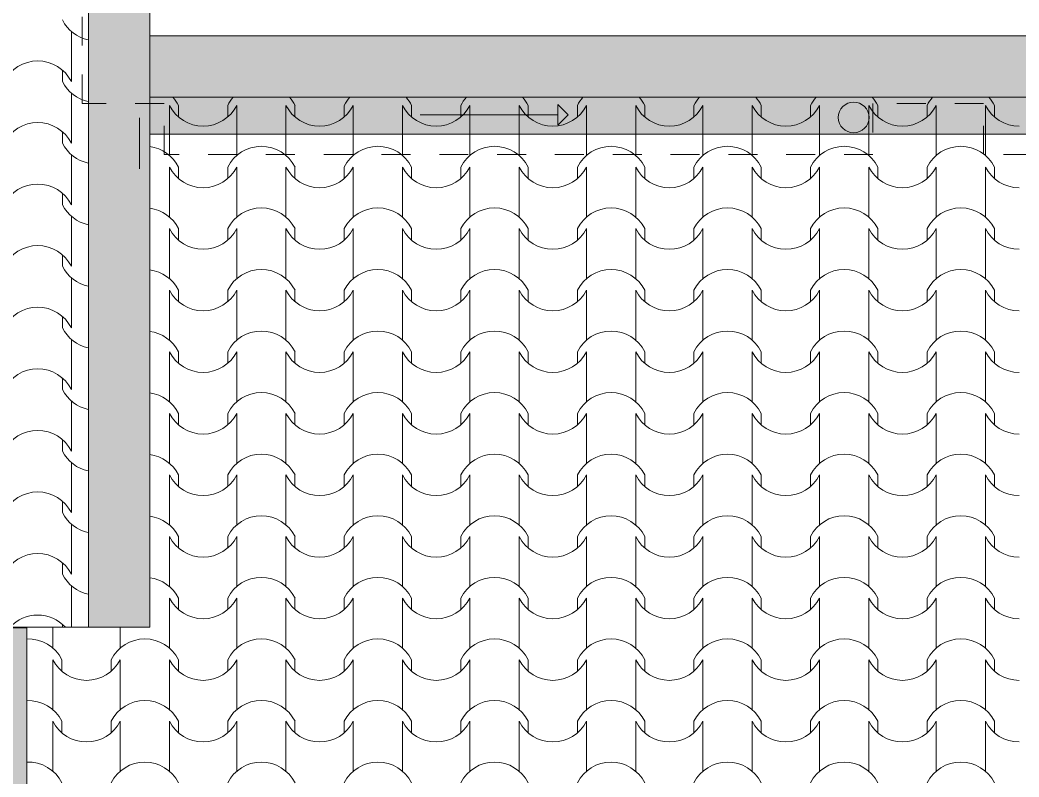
# Model space of a CAD drawing. Header units: feet. Extents: x 2791058 to 2855058, y -67651 to -26651.
# Drawn here: x 2821133 to 2826009, y -47742 to -44045 of the extents above; entities that cross this region are included whole.
import ezdxf

# ---------------------------------------------------------------- set-up
doc = ezdxf.new("R2010")
doc.units = ezdxf.units.FT
doc.header["$MEASUREMENT"] = 0
doc.linetypes.add('Dashed', pattern=[282.222223, 141.111112, -141.111112])
doc.linetypes.add('Long Dashed', pattern=[529.166651, 317.499995, -211.666656])
doc.layers.add('Exterior walls', color=7, linetype='Continuous')
doc.layers.add('Shell - Roof', color=7, linetype='Continuous')
for name, color, linetype, lineweight in [('Exterior walls_Pen_No__1', 7, 'Continuous', 0), ('Model Unit - Zone_Pen_No__1', 7, 'Continuous', 0), ('Shell - Roof_Pen_No__1', 7, 'Continuous', 0), ('Shell - Roof_Pen_No__21', 7, 'Continuous', 0), ('Structural - Bearing_Pen_No__1', 7, 'Continuous', 0), ('Structural - Bearing_Pen_No__13', 54, 'Continuous', 0)]:
    doc.layers.add(name, color=color, linetype=linetype, lineweight=lineweight)
for name, color, linetype, lineweight, true_color in [('Exterior walls_Pen_No__85', 7, 'Continuous', 0, 0x80c2ff), ('Structural - Bearing_Pen_No__62', 7, 'Continuous', 0, 0xaaaaaa), ('Structural - Bearing_Pen_No__82', 7, 'Continuous', 0, 0xaaaaaa)]:
    doc.layers.add(name, color=color, linetype=linetype, lineweight=lineweight, true_color=true_color)

# ---------------------------------------------------------------- blocks, each defined once
blk = doc.blocks.new('*X3', base_point=(2247653.8, -76425))
at = {"layer": 'Structural - Bearing_Pen_No__62', "color": 253, "linetype": 'Continuous', "lineweight": 0, "true_color": 0xaaaaaa}
for p, q in [((2821383.7, -44101.9), (2821383.7, -44223.8)), ((2821383.7, -44223.8), (2821383.7, -44345.7)), ((2821339.7, -44289.7), (2821339.7, -44345.7)), ((2821383.7, -44402.5), (2821383.7, -44524.5)), ((2821383.7, -44524.5), (2821383.7, -44646.4)), ((2821339.7, -44590.4), (2821339.7, -44646.4)), ((2821383.7, -44703.2), (2821383.7, -44825.1)), ((2821383.7, -44825.1), (2821383.7, -44947.1)), ((2821339.7, -44891), (2821339.7, -44947.1)), ((2821383.7, -45003.9), (2821383.7, -45125.8)), ((2821383.7, -45125.8), (2821383.7, -45247.8)), ((2821339.7, -45191.7), (2821339.7, -45247.8)), ((2821383.7, -45304.6), (2821383.7, -45426.5)), ((2821383.7, -45426.5), (2821383.7, -45548.4)), ((2821339.7, -45492.4), (2821339.7, -45548.4)), ((2821383.7, -45605.2), (2821383.7, -45727.2)), ((2821383.7, -45727.2), (2821383.7, -45849.1)), ((2821339.7, -45793), (2821339.7, -45849.1)), ((2821383.7, -45905.9), (2821383.7, -46027.8)), ((2821383.7, -46027.8), (2821383.7, -46149.8)), ((2821339.7, -46093.7), (2821339.7, -46149.8)), ((2821383.7, -46206.6), (2821383.7, -46328.5)), ((2821383.7, -46328.5), (2821383.7, -46450.4)), ((2821339.7, -46394.4), (2821339.7, -46450.4)), ((2821383.7, -46507.2), (2821383.7, -46629.2)), ((2821383.7, -46629.2), (2821383.7, -46751.1)), ((2821339.7, -46695.1), (2821339.7, -46751.1)), ((2821383.7, -46807.9), (2821383.7, -46929.9)), ((2821383.7, -46929.9), (2821383.7, -47010.1)), ((2821339.7, -46995.7), (2821339.7, -47010.1))]:
    blk.add_line(p, q, dxfattribs=at)
for centre, radius, start, end in [((2821504, -43962.4), 183.9, 206.7044, 258.2287), ((2821220, -44429.7), 184.9, 90.1705, 153.0115), ((2821218.9, -44429.7), 184.9, 26.9885, 89.8295), ((2821504, -44263.1), 183.9, 206.7044, 258.2287), ((2821220, -44730.3), 184.9, 90.1705, 153.0115), ((2821218.9, -44730.3), 184.9, 26.9885, 89.8295), ((2821504, -44563.8), 183.9, 206.7044, 258.2287), ((2821220, -45031), 184.9, 90.1705, 153.0115), ((2821218.9, -45031), 184.9, 26.9885, 89.8295), ((2821504, -44864.5), 183.9, 206.7044, 258.2287), ((2821220, -45331.7), 184.9, 90.1705, 153.0115), ((2821218.9, -45331.7), 184.9, 26.9885, 89.8295), ((2821504, -45165.1), 183.9, 206.7044, 258.2287), ((2821220, -45632.4), 184.9, 90.1705, 153.0115), ((2821218.9, -45632.4), 184.9, 26.9885, 89.8295), ((2821504, -45465.8), 183.9, 206.7044, 258.2287), ((2821220, -45933), 184.9, 90.1705, 153.0115), ((2821218.9, -45933), 184.9, 26.9885, 89.8295), ((2821504, -45766.5), 183.9, 206.7044, 258.2287), ((2821220, -46233.7), 184.9, 90.1705, 153.0115), ((2821218.9, -46233.7), 184.9, 26.9885, 89.8295), ((2821504, -46067.2), 183.9, 206.7044, 258.2287), ((2821220, -46534.4), 184.9, 90.1705, 153.0115), ((2821218.9, -46534.4), 184.9, 26.9885, 89.8295), ((2821504, -46367.8), 183.9, 206.7044, 258.2287), ((2821220, -46835), 184.9, 90.1705, 153.0115), ((2821218.9, -46835), 184.9, 26.9885, 89.8295), ((2821504, -46668.5), 183.9, 206.7044, 258.2287), ((2821220, -47135.7), 184.9, 90.1705, 137.2025), ((2821218.9, -47135.7), 184.9, 42.7975, 89.8295)]:
    blk.add_arc(centre, radius, start, end, dxfattribs=at)
blk = doc.blocks.new('Fill_2', base_point=(2247653.8, -74425))
at = {"layer": 'Structural - Bearing_Pen_No__1', "color": 7, "linetype": 'Continuous', "lineweight": 0}
for p, q in [((2821466.5, -43997.7), (2821466.5, -47010.1)), ((2821466.5, -47010.1), (2820866.5, -47010.1))]:
    blk.add_line(p, q, dxfattribs=at)
at = {"layer": 'Structural - Bearing_Pen_No__62', "color": 253, "linetype": 'Continuous', "lineweight": 0, "true_color": 0xaaaaaa}
blk.add_blockref('*X3', (2247653.8, -76425), dxfattribs=at)
blk = doc.blocks.new('*X5', base_point=(2247653.8, -76425))
at = {"layer": 'Structural - Bearing_Pen_No__62', "color": 253, "linetype": 'Continuous', "lineweight": 0, "true_color": 0xaaaaaa}
for p, q in [((2821862.3, -44584.5), (2821862.3, -44462.6)), ((2821906.3, -44518.6), (2821906.3, -44462.6)), ((2822146.8, -44518.6), (2822146.8, -44462.6)), ((2822190.8, -44584.5), (2822190.8, -44462.6)), ((2822431.2, -44584.5), (2822431.2, -44462.6)), ((2822475.2, -44518.6), (2822475.2, -44462.6)), ((2822715.7, -44518.6), (2822715.7, -44462.6)), ((2822759.7, -44584.5), (2822759.7, -44462.6)), ((2823000.2, -44584.5), (2823000.2, -44462.6)), ((2823044.2, -44518.6), (2823044.2, -44462.6)), ((2823284.7, -44518.6), (2823284.7, -44462.6)), ((2823328.7, -44584.5), (2823328.7, -44462.6)), ((2823569.2, -44584.5), (2823569.2, -44462.6)), ((2823613.2, -44518.6), (2823613.2, -44462.6)), ((2823853.6, -44518.6), (2823853.6, -44462.6)), ((2823897.6, -44584.5), (2823897.6, -44462.6)), ((2824138.1, -44584.5), (2824138.1, -44462.6)), ((2824182.1, -44518.6), (2824182.1, -44462.6)), ((2824422.6, -44518.6), (2824422.6, -44462.6)), ((2824466.6, -44584.5), (2824466.6, -44462.6)), ((2824707.1, -44584.5), (2824707.1, -44462.6)), ((2824751.1, -44518.6), (2824751.1, -44462.6)), ((2824991.6, -44518.6), (2824991.6, -44462.6)), ((2825035.6, -44584.5), (2825035.6, -44462.6)), ((2825276, -44584.5), (2825276, -44462.6)), ((2825320, -44518.6), (2825320, -44462.6)), ((2825560.5, -44518.6), (2825560.5, -44462.6)), ((2825604.5, -44584.5), (2825604.5, -44462.6)), ((2825845, -44584.5), (2825845, -44462.6)), ((2825889, -44518.6), (2825889, -44462.6)), ((2821862.3, -44706.4), (2821862.3, -44584.5)), ((2822190.8, -44706.4), (2822190.8, -44584.5)), ((2822431.2, -44706.4), (2822431.2, -44584.5)), ((2822759.7, -44706.4), (2822759.7, -44584.5)), ((2823000.2, -44706.4), (2823000.2, -44584.5)), ((2823328.7, -44706.4), (2823328.7, -44584.5)), ((2823569.2, -44706.4), (2823569.2, -44584.5)), ((2823897.6, -44706.4), (2823897.6, -44584.5)), ((2824138.1, -44706.4), (2824138.1, -44584.5)), ((2824466.6, -44706.4), (2824466.6, -44584.5)), ((2824707.1, -44706.4), (2824707.1, -44584.5)), ((2825035.6, -44706.4), (2825035.6, -44584.5)), ((2825276, -44706.4), (2825276, -44584.5)), ((2825604.5, -44706.4), (2825604.5, -44584.5)), ((2825845, -44706.4), (2825845, -44584.5)), ((2821862.3, -44885.2), (2821862.3, -44763.2)), ((2821906.3, -44819.3), (2821906.3, -44763.2)), ((2822146.8, -44819.3), (2822146.8, -44763.2)), ((2822190.8, -44885.2), (2822190.8, -44763.2)), ((2822431.2, -44885.2), (2822431.2, -44763.2)), ((2822475.2, -44819.3), (2822475.2, -44763.2)), ((2822715.7, -44819.3), (2822715.7, -44763.2)), ((2822759.7, -44885.2), (2822759.7, -44763.2)), ((2823000.2, -44885.2), (2823000.2, -44763.2)), ((2823044.2, -44819.3), (2823044.2, -44763.2)), ((2823284.7, -44819.3), (2823284.7, -44763.2)), ((2823328.7, -44885.2), (2823328.7, -44763.2)), ((2823569.2, -44885.2), (2823569.2, -44763.2)), ((2823613.2, -44819.3), (2823613.2, -44763.2)), ((2823853.6, -44819.3), (2823853.6, -44763.2)), ((2823897.6, -44885.2), (2823897.6, -44763.2)), ((2824138.1, -44885.2), (2824138.1, -44763.2)), ((2824182.1, -44819.3), (2824182.1, -44763.2)), ((2824422.6, -44819.3), (2824422.6, -44763.2)), ((2824466.6, -44885.2), (2824466.6, -44763.2)), ((2824707.1, -44885.2), (2824707.1, -44763.2)), ((2824751.1, -44819.3), (2824751.1, -44763.2)), ((2824991.6, -44819.3), (2824991.6, -44763.2)), ((2825035.6, -44885.2), (2825035.6, -44763.2)), ((2825276, -44885.2), (2825276, -44763.2)), ((2825320, -44819.3), (2825320, -44763.2)), ((2825560.5, -44819.3), (2825560.5, -44763.2)), ((2825604.5, -44885.2), (2825604.5, -44763.2)), ((2825845, -44885.2), (2825845, -44763.2)), ((2825889, -44819.3), (2825889, -44763.2)), ((2821862.3, -45007.1), (2821862.3, -44885.2)), ((2822190.8, -45007.1), (2822190.8, -44885.2)), ((2822431.2, -45007.1), (2822431.2, -44885.2)), ((2822759.7, -45007.1), (2822759.7, -44885.2)), ((2823000.2, -45007.1), (2823000.2, -44885.2)), ((2823328.7, -45007.1), (2823328.7, -44885.2)), ((2823569.2, -45007.1), (2823569.2, -44885.2)), ((2823897.6, -45007.1), (2823897.6, -44885.2)), ((2824138.1, -45007.1), (2824138.1, -44885.2)), ((2824466.6, -45007.1), (2824466.6, -44885.2)), ((2824707.1, -45007.1), (2824707.1, -44885.2)), ((2825035.6, -45007.1), (2825035.6, -44885.2)), ((2825276, -45007.1), (2825276, -44885.2)), ((2825604.5, -45007.1), (2825604.5, -44885.2)), ((2825845, -45007.1), (2825845, -44885.2)), ((2821862.3, -45185.8), (2821862.3, -45063.9)), ((2821906.3, -45120), (2821906.3, -45063.9)), ((2822146.8, -45120), (2822146.8, -45063.9)), ((2822190.8, -45185.8), (2822190.8, -45063.9)), ((2822431.2, -45185.8), (2822431.2, -45063.9)), ((2822475.2, -45120), (2822475.2, -45063.9)), ((2822715.7, -45120), (2822715.7, -45063.9)), ((2822759.7, -45185.8), (2822759.7, -45063.9)), ((2823000.2, -45185.8), (2823000.2, -45063.9)), ((2823044.2, -45120), (2823044.2, -45063.9)), ((2823284.7, -45120), (2823284.7, -45063.9)), ((2823328.7, -45185.8), (2823328.7, -45063.9)), ((2823569.2, -45185.8), (2823569.2, -45063.9)), ((2823613.2, -45120), (2823613.2, -45063.9)), ((2823853.6, -45120), (2823853.6, -45063.9)), ((2823897.6, -45185.8), (2823897.6, -45063.9)), ((2824138.1, -45185.8), (2824138.1, -45063.9)), ((2824182.1, -45120), (2824182.1, -45063.9)), ((2824422.6, -45120), (2824422.6, -45063.9)), ((2824466.6, -45185.8), (2824466.6, -45063.9)), ((2824707.1, -45185.8), (2824707.1, -45063.9)), ((2824751.1, -45120), (2824751.1, -45063.9)), ((2824991.6, -45120), (2824991.6, -45063.9)), ((2825035.6, -45185.8), (2825035.6, -45063.9)), ((2825276, -45185.8), (2825276, -45063.9)), ((2825320, -45120), (2825320, -45063.9)), ((2825560.5, -45120), (2825560.5, -45063.9)), ((2825604.5, -45185.8), (2825604.5, -45063.9)), ((2825845, -45185.8), (2825845, -45063.9)), ((2825889, -45120), (2825889, -45063.9)), ((2821862.3, -45307.8), (2821862.3, -45185.8)), ((2822190.8, -45307.8), (2822190.8, -45185.8)), ((2822431.2, -45307.8), (2822431.2, -45185.8)), ((2822759.7, -45307.8), (2822759.7, -45185.8)), ((2823000.2, -45307.8), (2823000.2, -45185.8)), ((2823328.7, -45307.8), (2823328.7, -45185.8)), ((2823569.2, -45307.8), (2823569.2, -45185.8)), ((2823897.6, -45307.8), (2823897.6, -45185.8)), ((2824138.1, -45307.8), (2824138.1, -45185.8)), ((2824466.6, -45307.8), (2824466.6, -45185.8)), ((2824707.1, -45307.8), (2824707.1, -45185.8)), ((2825035.6, -45307.8), (2825035.6, -45185.8)), ((2825276, -45307.8), (2825276, -45185.8)), ((2825604.5, -45307.8), (2825604.5, -45185.8)), ((2825845, -45307.8), (2825845, -45185.8)), ((2821862.3, -45486.5), (2821862.3, -45364.6)), ((2821906.3, -45420.6), (2821906.3, -45364.6)), ((2822146.8, -45420.6), (2822146.8, -45364.6)), ((2822190.8, -45486.5), (2822190.8, -45364.6)), ((2822431.2, -45486.5), (2822431.2, -45364.6)), ((2822475.2, -45420.6), (2822475.2, -45364.6)), ((2822715.7, -45420.6), (2822715.7, -45364.6)), ((2822759.7, -45486.5), (2822759.7, -45364.6)), ((2823000.2, -45486.5), (2823000.2, -45364.6)), ((2823044.2, -45420.6), (2823044.2, -45364.6)), ((2823284.7, -45420.6), (2823284.7, -45364.6)), ((2823328.7, -45486.5), (2823328.7, -45364.6)), ((2823569.2, -45486.5), (2823569.2, -45364.6)), ((2823613.2, -45420.6), (2823613.2, -45364.6)), ((2823853.6, -45420.6), (2823853.6, -45364.6)), ((2823897.6, -45486.5), (2823897.6, -45364.6)), ((2824138.1, -45486.5), (2824138.1, -45364.6)), ((2824182.1, -45420.6), (2824182.1, -45364.6)), ((2824422.6, -45420.6), (2824422.6, -45364.6)), ((2824466.6, -45486.5), (2824466.6, -45364.6)), ((2824707.1, -45486.5), (2824707.1, -45364.6)), ((2824751.1, -45420.6), (2824751.1, -45364.6)), ((2824991.6, -45420.6), (2824991.6, -45364.6)), ((2825035.6, -45486.5), (2825035.6, -45364.6)), ((2825276, -45486.5), (2825276, -45364.6)), ((2825320, -45420.6), (2825320, -45364.6)), ((2825560.5, -45420.6), (2825560.5, -45364.6)), ((2825604.5, -45486.5), (2825604.5, -45364.6)), ((2825845, -45486.5), (2825845, -45364.6)), ((2825889, -45420.6), (2825889, -45364.6)), ((2821862.3, -45608.4), (2821862.3, -45486.5)), ((2822190.8, -45608.4), (2822190.8, -45486.5)), ((2822431.2, -45608.4), (2822431.2, -45486.5)), ((2822759.7, -45608.4), (2822759.7, -45486.5)), ((2823000.2, -45608.4), (2823000.2, -45486.5)), ((2823328.7, -45608.4), (2823328.7, -45486.5)), ((2823569.2, -45608.4), (2823569.2, -45486.5)), ((2823897.6, -45608.4), (2823897.6, -45486.5)), ((2824138.1, -45608.4), (2824138.1, -45486.5)), ((2824466.6, -45608.4), (2824466.6, -45486.5)), ((2824707.1, -45608.4), (2824707.1, -45486.5)), ((2825035.6, -45608.4), (2825035.6, -45486.5)), ((2825276, -45608.4), (2825276, -45486.5)), ((2825604.5, -45608.4), (2825604.5, -45486.5)), ((2825845, -45608.4), (2825845, -45486.5)), ((2821862.3, -45787.2), (2821862.3, -45665.2)), ((2821906.3, -45721.3), (2821906.3, -45665.2)), ((2822146.8, -45721.3), (2822146.8, -45665.2)), ((2822190.8, -45787.2), (2822190.8, -45665.2)), ((2822431.2, -45787.2), (2822431.2, -45665.2)), ((2822475.2, -45721.3), (2822475.2, -45665.2)), ((2822715.7, -45721.3), (2822715.7, -45665.2)), ((2822759.7, -45787.2), (2822759.7, -45665.2)), ((2823000.2, -45787.2), (2823000.2, -45665.2)), ((2823044.2, -45721.3), (2823044.2, -45665.2)), ((2823284.7, -45721.3), (2823284.7, -45665.2)), ((2823328.7, -45787.2), (2823328.7, -45665.2)), ((2823569.2, -45787.2), (2823569.2, -45665.2)), ((2823613.2, -45721.3), (2823613.2, -45665.2)), ((2823853.6, -45721.3), (2823853.6, -45665.2)), ((2823897.6, -45787.2), (2823897.6, -45665.2)), ((2824138.1, -45787.2), (2824138.1, -45665.2)), ((2824182.1, -45721.3), (2824182.1, -45665.2)), ((2824422.6, -45721.3), (2824422.6, -45665.2)), ((2824466.6, -45787.2), (2824466.6, -45665.2)), ((2824707.1, -45787.2), (2824707.1, -45665.2)), ((2824751.1, -45721.3), (2824751.1, -45665.2)), ((2824991.6, -45721.3), (2824991.6, -45665.2)), ((2825035.6, -45787.2), (2825035.6, -45665.2)), ((2825276, -45787.2), (2825276, -45665.2)), ((2825320, -45721.3), (2825320, -45665.2)), ((2825560.5, -45721.3), (2825560.5, -45665.2)), ((2825604.5, -45787.2), (2825604.5, -45665.2)), ((2825845, -45787.2), (2825845, -45665.2)), ((2825889, -45721.3), (2825889, -45665.2)), ((2821862.3, -45909.1), (2821862.3, -45787.2)), ((2822190.8, -45909.1), (2822190.8, -45787.2)), ((2822431.2, -45909.1), (2822431.2, -45787.2)), ((2822759.7, -45909.1), (2822759.7, -45787.2)), ((2823000.2, -45909.1), (2823000.2, -45787.2)), ((2823328.7, -45909.1), (2823328.7, -45787.2)), ((2823569.2, -45909.1), (2823569.2, -45787.2)), ((2823897.6, -45909.1), (2823897.6, -45787.2)), ((2824138.1, -45909.1), (2824138.1, -45787.2)), ((2824466.6, -45909.1), (2824466.6, -45787.2)), ((2824707.1, -45909.1), (2824707.1, -45787.2)), ((2825035.6, -45909.1), (2825035.6, -45787.2)), ((2825276, -45909.1), (2825276, -45787.2)), ((2825604.5, -45909.1), (2825604.5, -45787.2)), ((2825845, -45909.1), (2825845, -45787.2)), ((2821862.3, -46087.9), (2821862.3, -45965.9)), ((2821906.3, -46022), (2821906.3, -45965.9)), ((2822146.8, -46022), (2822146.8, -45965.9)), ((2822190.8, -46087.9), (2822190.8, -45965.9)), ((2822431.2, -46087.9), (2822431.2, -45965.9)), ((2822475.2, -46022), (2822475.2, -45965.9)), ((2822715.7, -46022), (2822715.7, -45965.9)), ((2822759.7, -46087.9), (2822759.7, -45965.9)), ((2823000.2, -46087.9), (2823000.2, -45965.9)), ((2823044.2, -46022), (2823044.2, -45965.9)), ((2823284.7, -46022), (2823284.7, -45965.9)), ((2823328.7, -46087.9), (2823328.7, -45965.9)), ((2823569.2, -46087.9), (2823569.2, -45965.9)), ((2823613.2, -46022), (2823613.2, -45965.9)), ((2823853.6, -46022), (2823853.6, -45965.9)), ((2823897.6, -46087.9), (2823897.6, -45965.9)), ((2824138.1, -46087.9), (2824138.1, -45965.9)), ((2824182.1, -46022), (2824182.1, -45965.9)), ((2824422.6, -46022), (2824422.6, -45965.9)), ((2824466.6, -46087.9), (2824466.6, -45965.9)), ((2824707.1, -46087.9), (2824707.1, -45965.9)), ((2824751.1, -46022), (2824751.1, -45965.9)), ((2824991.6, -46022), (2824991.6, -45965.9)), ((2825035.6, -46087.9), (2825035.6, -45965.9)), ((2825276, -46087.9), (2825276, -45965.9)), ((2825320, -46022), (2825320, -45965.9)), ((2825560.5, -46022), (2825560.5, -45965.9)), ((2825604.5, -46087.9), (2825604.5, -45965.9)), ((2825845, -46087.9), (2825845, -45965.9)), ((2825889, -46022), (2825889, -45965.9)), ((2821862.3, -46209.8), (2821862.3, -46087.9)), ((2822190.8, -46209.8), (2822190.8, -46087.9)), ((2822431.2, -46209.8), (2822431.2, -46087.9)), ((2822759.7, -46209.8), (2822759.7, -46087.9)), ((2823000.2, -46209.8), (2823000.2, -46087.9)), ((2823328.7, -46209.8), (2823328.7, -46087.9)), ((2823569.2, -46209.8), (2823569.2, -46087.9)), ((2823897.6, -46209.8), (2823897.6, -46087.9)), ((2824138.1, -46209.8), (2824138.1, -46087.9)), ((2824466.6, -46209.8), (2824466.6, -46087.9)), ((2824707.1, -46209.8), (2824707.1, -46087.9)), ((2825035.6, -46209.8), (2825035.6, -46087.9)), ((2825276, -46209.8), (2825276, -46087.9)), ((2825604.5, -46209.8), (2825604.5, -46087.9)), ((2825845, -46209.8), (2825845, -46087.9)), ((2821862.3, -46388.5), (2821862.3, -46266.6)), ((2821906.3, -46322.6), (2821906.3, -46266.6)), ((2822146.8, -46322.6), (2822146.8, -46266.6)), ((2822190.8, -46388.5), (2822190.8, -46266.6)), ((2822431.2, -46388.5), (2822431.2, -46266.6)), ((2822475.2, -46322.6), (2822475.2, -46266.6)), ((2822715.7, -46322.6), (2822715.7, -46266.6)), ((2822759.7, -46388.5), (2822759.7, -46266.6)), ((2823000.2, -46388.5), (2823000.2, -46266.6)), ((2823044.2, -46322.6), (2823044.2, -46266.6)), ((2823284.7, -46322.6), (2823284.7, -46266.6)), ((2823328.7, -46388.5), (2823328.7, -46266.6)), ((2823569.2, -46388.5), (2823569.2, -46266.6)), ((2823613.2, -46322.6), (2823613.2, -46266.6)), ((2823853.6, -46322.6), (2823853.6, -46266.6)), ((2823897.6, -46388.5), (2823897.6, -46266.6)), ((2824138.1, -46388.5), (2824138.1, -46266.6)), ((2824182.1, -46322.6), (2824182.1, -46266.6)), ((2824422.6, -46322.6), (2824422.6, -46266.6)), ((2824466.6, -46388.5), (2824466.6, -46266.6)), ((2824707.1, -46388.5), (2824707.1, -46266.6)), ((2824751.1, -46322.6), (2824751.1, -46266.6)), ((2824991.6, -46322.6), (2824991.6, -46266.6)), ((2825035.6, -46388.5), (2825035.6, -46266.6)), ((2825276, -46388.5), (2825276, -46266.6)), ((2825320, -46322.6), (2825320, -46266.6)), ((2825560.5, -46322.6), (2825560.5, -46266.6)), ((2825604.5, -46388.5), (2825604.5, -46266.6)), ((2825845, -46388.5), (2825845, -46266.6)), ((2825889, -46322.6), (2825889, -46266.6)), ((2821862.3, -46510.5), (2821862.3, -46388.5)), ((2822190.8, -46510.5), (2822190.8, -46388.5)), ((2822431.2, -46510.5), (2822431.2, -46388.5)), ((2822759.7, -46510.5), (2822759.7, -46388.5)), ((2823000.2, -46510.5), (2823000.2, -46388.5)), ((2823328.7, -46510.5), (2823328.7, -46388.5)), ((2823569.2, -46510.5), (2823569.2, -46388.5)), ((2823897.6, -46510.5), (2823897.6, -46388.5)), ((2824138.1, -46510.5), (2824138.1, -46388.5)), ((2824466.6, -46510.5), (2824466.6, -46388.5)), ((2824707.1, -46510.5), (2824707.1, -46388.5)), ((2825035.6, -46510.5), (2825035.6, -46388.5)), ((2825276, -46510.5), (2825276, -46388.5)), ((2825604.5, -46510.5), (2825604.5, -46388.5)), ((2825845, -46510.5), (2825845, -46388.5)), ((2821862.3, -46689.2), (2821862.3, -46567.3)), ((2821906.3, -46623.3), (2821906.3, -46567.3)), ((2822146.8, -46623.3), (2822146.8, -46567.3)), ((2822190.8, -46689.2), (2822190.8, -46567.3)), ((2822431.2, -46689.2), (2822431.2, -46567.3)), ((2822475.2, -46623.3), (2822475.2, -46567.3)), ((2822715.7, -46623.3), (2822715.7, -46567.3)), ((2822759.7, -46689.2), (2822759.7, -46567.3)), ((2823000.2, -46689.2), (2823000.2, -46567.3)), ((2823044.2, -46623.3), (2823044.2, -46567.3)), ((2823284.7, -46623.3), (2823284.7, -46567.3)), ((2823328.7, -46689.2), (2823328.7, -46567.3)), ((2823569.2, -46689.2), (2823569.2, -46567.3)), ((2823613.2, -46623.3), (2823613.2, -46567.3)), ((2823853.6, -46623.3), (2823853.6, -46567.3)), ((2823897.6, -46689.2), (2823897.6, -46567.3)), ((2824138.1, -46689.2), (2824138.1, -46567.3)), ((2824182.1, -46623.3), (2824182.1, -46567.3)), ((2824422.6, -46623.3), (2824422.6, -46567.3)), ((2824466.6, -46689.2), (2824466.6, -46567.3)), ((2824707.1, -46689.2), (2824707.1, -46567.3)), ((2824751.1, -46623.3), (2824751.1, -46567.3)), ((2824991.6, -46623.3), (2824991.6, -46567.3)), ((2825035.6, -46689.2), (2825035.6, -46567.3)), ((2825276, -46689.2), (2825276, -46567.3)), ((2825320, -46623.3), (2825320, -46567.3)), ((2825560.5, -46623.3), (2825560.5, -46567.3)), ((2825604.5, -46689.2), (2825604.5, -46567.3)), ((2825845, -46689.2), (2825845, -46567.3)), ((2825889, -46623.3), (2825889, -46567.3)), ((2821862.3, -46811.1), (2821862.3, -46689.2)), ((2822190.8, -46811.1), (2822190.8, -46689.2)), ((2822431.2, -46811.1), (2822431.2, -46689.2)), ((2822759.7, -46811.1), (2822759.7, -46689.2)), ((2823000.2, -46811.1), (2823000.2, -46689.2)), ((2823328.7, -46811.1), (2823328.7, -46689.2)), ((2823569.2, -46811.1), (2823569.2, -46689.2)), ((2823897.6, -46811.1), (2823897.6, -46689.2)), ((2824138.1, -46811.1), (2824138.1, -46689.2)), ((2824466.6, -46811.1), (2824466.6, -46689.2)), ((2824707.1, -46811.1), (2824707.1, -46689.2)), ((2825035.6, -46811.1), (2825035.6, -46689.2)), ((2825276, -46811.1), (2825276, -46689.2)), ((2825604.5, -46811.1), (2825604.5, -46689.2)), ((2825845, -46811.1), (2825845, -46689.2)), ((2821862.3, -46989.9), (2821862.3, -46867.9)), ((2821906.3, -46924), (2821906.3, -46867.9)), ((2822146.8, -46924), (2822146.8, -46867.9)), ((2822190.8, -46989.9), (2822190.8, -46867.9)), ((2822431.2, -46989.9), (2822431.2, -46867.9)), ((2822475.2, -46924), (2822475.2, -46867.9)), ((2822715.7, -46924), (2822715.7, -46867.9)), ((2822759.7, -46989.9), (2822759.7, -46867.9)), ((2823000.2, -46989.9), (2823000.2, -46867.9)), ((2823044.2, -46924), (2823044.2, -46867.9)), ((2823284.7, -46924), (2823284.7, -46867.9)), ((2823328.7, -46989.9), (2823328.7, -46867.9)), ((2823569.2, -46989.9), (2823569.2, -46867.9)), ((2823613.2, -46924), (2823613.2, -46867.9)), ((2823853.6, -46924), (2823853.6, -46867.9)), ((2823897.6, -46989.9), (2823897.6, -46867.9)), ((2824138.1, -46989.9), (2824138.1, -46867.9)), ((2824182.1, -46924), (2824182.1, -46867.9)), ((2824422.6, -46924), (2824422.6, -46867.9)), ((2824466.6, -46989.9), (2824466.6, -46867.9)), ((2824707.1, -46989.9), (2824707.1, -46867.9)), ((2824751.1, -46924), (2824751.1, -46867.9)), ((2824991.6, -46924), (2824991.6, -46867.9)), ((2825035.6, -46989.9), (2825035.6, -46867.9)), ((2825276, -46989.9), (2825276, -46867.9)), ((2825320, -46924), (2825320, -46867.9)), ((2825560.5, -46924), (2825560.5, -46867.9)), ((2825604.5, -46989.9), (2825604.5, -46867.9)), ((2825845, -46989.9), (2825845, -46867.9)), ((2825889, -46924), (2825889, -46867.9)), ((2821862.3, -47111.8), (2821862.3, -46989.9)), ((2822190.8, -47111.8), (2822190.8, -46989.9)), ((2822431.2, -47111.8), (2822431.2, -46989.9)), ((2822759.7, -47111.8), (2822759.7, -46989.9)), ((2823000.2, -47111.8), (2823000.2, -46989.9)), ((2823328.7, -47111.8), (2823328.7, -46989.9)), ((2823569.2, -47111.8), (2823569.2, -46989.9)), ((2823897.6, -47111.8), (2823897.6, -46989.9)), ((2824138.1, -47111.8), (2824138.1, -46989.9)), ((2824466.6, -47111.8), (2824466.6, -46989.9)), ((2824707.1, -47111.8), (2824707.1, -46989.9)), ((2825035.6, -47111.8), (2825035.6, -46989.9)), ((2825276, -47111.8), (2825276, -46989.9)), ((2825604.5, -47111.8), (2825604.5, -46989.9)), ((2825845, -47111.8), (2825845, -46989.9)), ((2821293.3, -47111.8), (2821293.3, -47010.1)), ((2821621.8, -47111.8), (2821621.8, -47010.1)), ((2821293.3, -47290.5), (2821293.3, -47168.6)), ((2821337.3, -47224.7), (2821337.3, -47168.6)), ((2821577.8, -47224.7), (2821577.8, -47168.6)), ((2821621.8, -47290.5), (2821621.8, -47168.6)), ((2821862.3, -47290.5), (2821862.3, -47168.6)), ((2821906.3, -47224.7), (2821906.3, -47168.6)), ((2822146.8, -47224.7), (2822146.8, -47168.6)), ((2822190.8, -47290.5), (2822190.8, -47168.6)), ((2822431.2, -47290.5), (2822431.2, -47168.6)), ((2822475.2, -47224.7), (2822475.2, -47168.6)), ((2822715.7, -47224.7), (2822715.7, -47168.6)), ((2822759.7, -47290.5), (2822759.7, -47168.6)), ((2823000.2, -47290.5), (2823000.2, -47168.6)), ((2823044.2, -47224.7), (2823044.2, -47168.6)), ((2823284.7, -47224.7), (2823284.7, -47168.6)), ((2823328.7, -47290.5), (2823328.7, -47168.6)), ((2823569.2, -47290.5), (2823569.2, -47168.6)), ((2823613.2, -47224.7), (2823613.2, -47168.6)), ((2823853.6, -47224.7), (2823853.6, -47168.6)), ((2823897.6, -47290.5), (2823897.6, -47168.6)), ((2824138.1, -47290.5), (2824138.1, -47168.6)), ((2824182.1, -47224.7), (2824182.1, -47168.6)), ((2824422.6, -47224.7), (2824422.6, -47168.6)), ((2824466.6, -47290.5), (2824466.6, -47168.6)), ((2824707.1, -47290.5), (2824707.1, -47168.6)), ((2824751.1, -47224.7), (2824751.1, -47168.6)), ((2824991.6, -47224.7), (2824991.6, -47168.6)), ((2825035.6, -47290.5), (2825035.6, -47168.6)), ((2825276, -47290.5), (2825276, -47168.6)), ((2825320, -47224.7), (2825320, -47168.6)), ((2825560.5, -47224.7), (2825560.5, -47168.6)), ((2825604.5, -47290.5), (2825604.5, -47168.6)), ((2825845, -47290.5), (2825845, -47168.6)), ((2825889, -47224.7), (2825889, -47168.6)), ((2821293.3, -47412.5), (2821293.3, -47290.5)), ((2821621.8, -47412.5), (2821621.8, -47290.5)), ((2821862.3, -47412.5), (2821862.3, -47290.5)), ((2822190.8, -47412.5), (2822190.8, -47290.5)), ((2822431.2, -47412.5), (2822431.2, -47290.5)), ((2822759.7, -47412.5), (2822759.7, -47290.5)), ((2823000.2, -47412.5), (2823000.2, -47290.5)), ((2823328.7, -47412.5), (2823328.7, -47290.5)), ((2823569.2, -47412.5), (2823569.2, -47290.5)), ((2823897.6, -47412.5), (2823897.6, -47290.5)), ((2824138.1, -47412.5), (2824138.1, -47290.5)), ((2824466.6, -47412.5), (2824466.6, -47290.5)), ((2824707.1, -47412.5), (2824707.1, -47290.5)), ((2825035.6, -47412.5), (2825035.6, -47290.5)), ((2825276, -47412.5), (2825276, -47290.5)), ((2825604.5, -47412.5), (2825604.5, -47290.5)), ((2825845, -47412.5), (2825845, -47290.5)), ((2821293.3, -47591.2), (2821293.3, -47469.3)), ((2821337.3, -47525.3), (2821337.3, -47469.3)), ((2821577.8, -47525.3), (2821577.8, -47469.3)), ((2821621.8, -47591.2), (2821621.8, -47469.3)), ((2821862.3, -47591.2), (2821862.3, -47469.3)), ((2821906.3, -47525.3), (2821906.3, -47469.3)), ((2822146.8, -47525.3), (2822146.8, -47469.3)), ((2822190.8, -47591.2), (2822190.8, -47469.3)), ((2822431.2, -47591.2), (2822431.2, -47469.3)), ((2822475.2, -47525.3), (2822475.2, -47469.3)), ((2822715.7, -47525.3), (2822715.7, -47469.3)), ((2822759.7, -47591.2), (2822759.7, -47469.3)), ((2823000.2, -47591.2), (2823000.2, -47469.3)), ((2823044.2, -47525.3), (2823044.2, -47469.3)), ((2823284.7, -47525.3), (2823284.7, -47469.3)), ((2823328.7, -47591.2), (2823328.7, -47469.3)), ((2823569.2, -47591.2), (2823569.2, -47469.3)), ((2823613.2, -47525.3), (2823613.2, -47469.3)), ((2823853.6, -47525.3), (2823853.6, -47469.3)), ((2823897.6, -47591.2), (2823897.6, -47469.3)), ((2824138.1, -47591.2), (2824138.1, -47469.3)), ((2824182.1, -47525.3), (2824182.1, -47469.3)), ((2824422.6, -47525.3), (2824422.6, -47469.3)), ((2824466.6, -47591.2), (2824466.6, -47469.3)), ((2824707.1, -47591.2), (2824707.1, -47469.3)), ((2824751.1, -47525.3), (2824751.1, -47469.3)), ((2824991.6, -47525.3), (2824991.6, -47469.3)), ((2825035.6, -47591.2), (2825035.6, -47469.3)), ((2825276, -47591.2), (2825276, -47469.3)), ((2825320, -47525.3), (2825320, -47469.3)), ((2825560.5, -47525.3), (2825560.5, -47469.3)), ((2825604.5, -47591.2), (2825604.5, -47469.3)), ((2825845, -47591.2), (2825845, -47469.3)), ((2825889, -47525.3), (2825889, -47469.3)), ((2821293.3, -47713.2), (2821293.3, -47591.2)), ((2821621.8, -47713.2), (2821621.8, -47591.2)), ((2821862.3, -47713.2), (2821862.3, -47591.2)), ((2822190.8, -47713.2), (2822190.8, -47591.2)), ((2822431.2, -47713.2), (2822431.2, -47591.2)), ((2822759.7, -47713.2), (2822759.7, -47591.2)), ((2823000.2, -47713.2), (2823000.2, -47591.2)), ((2823328.7, -47713.2), (2823328.7, -47591.2)), ((2823569.2, -47713.2), (2823569.2, -47591.2)), ((2823897.6, -47713.2), (2823897.6, -47591.2)), ((2824138.1, -47713.2), (2824138.1, -47591.2)), ((2824466.6, -47713.2), (2824466.6, -47591.2)), ((2824707.1, -47713.2), (2824707.1, -47591.2)), ((2825035.6, -47713.2), (2825035.6, -47591.2)), ((2825276, -47713.2), (2825276, -47591.2)), ((2825604.5, -47713.2), (2825604.5, -47591.2)), ((2825845, -47713.2), (2825845, -47591.2))]:
    blk.add_line(p, q, dxfattribs=at)
for centre, radius, start, end in [((2821742, -44545.2), 183.9, 26.7044, 41.7716), ((2822311, -44545.2), 183.9, 138.2284, 153.2956), ((2822311, -44545.2), 183.9, 26.7044, 41.7716), ((2822880, -44545.2), 183.9, 138.2284, 153.2956), ((2822880, -44545.2), 183.9, 26.7044, 41.7716), ((2823448.9, -44545.2), 183.9, 138.2284, 153.2956), ((2823448.9, -44545.2), 183.9, 26.7044, 41.7716), ((2824017.9, -44545.2), 183.9, 138.2284, 153.2956), ((2824017.9, -44545.2), 183.9, 26.7044, 41.7716), ((2824586.8, -44545.2), 183.9, 138.2284, 153.2956), ((2824586.8, -44545.2), 183.9, 26.7044, 41.7716), ((2825155.8, -44545.2), 183.9, 138.2284, 153.2956), ((2825155.8, -44545.2), 183.9, 26.7044, 41.7716), ((2825724.8, -44545.2), 183.9, 138.2284, 153.2956), ((2825724.8, -44545.2), 183.9, 26.7044, 41.7716), ((2822027.1, -44378.6), 184.9, 206.9885, 269.8295), ((2822026, -44378.6), 184.9, 270.1705, 333.0115), ((2822596, -44378.6), 184.9, 206.9885, 269.8295), ((2822594.9, -44378.6), 184.9, 270.1705, 333.0115), ((2823165, -44378.6), 184.9, 206.9885, 269.8295), ((2823163.9, -44378.6), 184.9, 270.1705, 333.0115), ((2823734, -44378.6), 184.9, 206.9885, 269.8295), ((2823732.9, -44378.6), 184.9, 270.1705, 333.0115), ((2824302.9, -44378.6), 184.9, 206.9885, 269.8295), ((2824301.8, -44378.6), 184.9, 270.1705, 333.0115), ((2824871.9, -44378.6), 184.9, 206.9885, 269.8295), ((2824870.8, -44378.6), 184.9, 270.1705, 333.0115), ((2825440.8, -44378.6), 184.9, 206.9885, 269.8295), ((2825439.7, -44378.6), 184.9, 270.1705, 333.0115), ((2826009.8, -44378.6), 184.9, 206.9885, 269.8295), ((2821742, -44845.8), 183.9, 26.7044, 82.3697), ((2822311, -44845.8), 183.9, 26.7044, 153.2956), ((2822880, -44845.8), 183.9, 26.7044, 153.2956), ((2823448.9, -44845.8), 183.9, 26.7044, 153.2956), ((2824017.9, -44845.8), 183.9, 26.7044, 153.2956), ((2824586.8, -44845.8), 183.9, 26.7044, 153.2956), ((2825155.8, -44845.8), 183.9, 26.7044, 153.2956), ((2825724.8, -44845.8), 183.9, 26.7044, 153.2956), ((2822027.1, -44679.3), 184.9, 206.9885, 269.8295), ((2822026, -44679.3), 184.9, 270.1705, 333.0115), ((2822596, -44679.3), 184.9, 206.9885, 269.8295), ((2822594.9, -44679.3), 184.9, 270.1705, 333.0115), ((2823165, -44679.3), 184.9, 206.9885, 269.8295), ((2823163.9, -44679.3), 184.9, 270.1705, 333.0115), ((2823734, -44679.3), 184.9, 206.9885, 269.8295), ((2823732.9, -44679.3), 184.9, 270.1705, 333.0115), ((2824302.9, -44679.3), 184.9, 206.9885, 269.8295), ((2824301.8, -44679.3), 184.9, 270.1705, 333.0115), ((2824871.9, -44679.3), 184.9, 206.9885, 269.8295), ((2824870.8, -44679.3), 184.9, 270.1705, 333.0115), ((2825440.8, -44679.3), 184.9, 206.9885, 269.8295), ((2825439.7, -44679.3), 184.9, 270.1705, 333.0115), ((2826009.8, -44679.3), 184.9, 206.9885, 269.8295), ((2821742, -45146.5), 183.9, 26.7044, 82.3697), ((2822311, -45146.5), 183.9, 26.7044, 153.2956), ((2822880, -45146.5), 183.9, 26.7044, 153.2956), ((2823448.9, -45146.5), 183.9, 26.7044, 153.2956), ((2824017.9, -45146.5), 183.9, 26.7044, 153.2956), ((2824586.8, -45146.5), 183.9, 26.7044, 153.2956), ((2825155.8, -45146.5), 183.9, 26.7044, 153.2956), ((2825724.8, -45146.5), 183.9, 26.7044, 153.2956), ((2822027.1, -44980), 184.9, 206.9885, 269.8295), ((2822026, -44980), 184.9, 270.1705, 333.0115), ((2822596, -44980), 184.9, 206.9885, 269.8295), ((2822594.9, -44980), 184.9, 270.1705, 333.0115), ((2823165, -44980), 184.9, 206.9885, 269.8295), ((2823163.9, -44980), 184.9, 270.1705, 333.0115), ((2823734, -44980), 184.9, 206.9885, 269.8295), ((2823732.9, -44980), 184.9, 270.1705, 333.0115), ((2824302.9, -44980), 184.9, 206.9885, 269.8295), ((2824301.8, -44980), 184.9, 270.1705, 333.0115), ((2824871.9, -44980), 184.9, 206.9885, 269.8295), ((2824870.8, -44980), 184.9, 270.1705, 333.0115), ((2825440.8, -44980), 184.9, 206.9885, 269.8295), ((2825439.7, -44980), 184.9, 270.1705, 333.0115), ((2826009.8, -44980), 184.9, 206.9885, 269.8295), ((2821742, -45447.2), 183.9, 26.7044, 82.3697), ((2822311, -45447.2), 183.9, 26.7044, 153.2956), ((2822880, -45447.2), 183.9, 26.7044, 153.2956), ((2823448.9, -45447.2), 183.9, 26.7044, 153.2956), ((2824017.9, -45447.2), 183.9, 26.7044, 153.2956), ((2824586.8, -45447.2), 183.9, 26.7044, 153.2956), ((2825155.8, -45447.2), 183.9, 26.7044, 153.2956), ((2825724.8, -45447.2), 183.9, 26.7044, 153.2956), ((2822027.1, -45280.6), 184.9, 206.9885, 269.8295), ((2822026, -45280.6), 184.9, 270.1705, 333.0115), ((2822596, -45280.6), 184.9, 206.9885, 269.8295), ((2822594.9, -45280.6), 184.9, 270.1705, 333.0115), ((2823165, -45280.6), 184.9, 206.9885, 269.8295), ((2823163.9, -45280.6), 184.9, 270.1705, 333.0115), ((2823734, -45280.6), 184.9, 206.9885, 269.8295), ((2823732.9, -45280.6), 184.9, 270.1705, 333.0115), ((2824302.9, -45280.6), 184.9, 206.9885, 269.8295), ((2824301.8, -45280.6), 184.9, 270.1705, 333.0115), ((2824871.9, -45280.6), 184.9, 206.9885, 269.8295), ((2824870.8, -45280.6), 184.9, 270.1705, 333.0115), ((2825440.8, -45280.6), 184.9, 206.9885, 269.8295), ((2825439.7, -45280.6), 184.9, 270.1705, 333.0115), ((2826009.8, -45280.6), 184.9, 206.9885, 269.8295), ((2821742, -45747.9), 183.9, 26.7044, 82.3697), ((2822311, -45747.9), 183.9, 26.7044, 153.2956), ((2822880, -45747.9), 183.9, 26.7044, 153.2956), ((2823448.9, -45747.9), 183.9, 26.7044, 153.2956), ((2824017.9, -45747.9), 183.9, 26.7044, 153.2956), ((2824586.8, -45747.9), 183.9, 26.7044, 153.2956), ((2825155.8, -45747.9), 183.9, 26.7044, 153.2956), ((2825724.8, -45747.9), 183.9, 26.7044, 153.2956), ((2822027.1, -45581.3), 184.9, 206.9885, 269.8295), ((2822026, -45581.3), 184.9, 270.1705, 333.0115), ((2822596, -45581.3), 184.9, 206.9885, 269.8295), ((2822594.9, -45581.3), 184.9, 270.1705, 333.0115), ((2823165, -45581.3), 184.9, 206.9885, 269.8295), ((2823163.9, -45581.3), 184.9, 270.1705, 333.0115), ((2823734, -45581.3), 184.9, 206.9885, 269.8295), ((2823732.9, -45581.3), 184.9, 270.1705, 333.0115), ((2824302.9, -45581.3), 184.9, 206.9885, 269.8295), ((2824301.8, -45581.3), 184.9, 270.1705, 333.0115), ((2824871.9, -45581.3), 184.9, 206.9885, 269.8295), ((2824870.8, -45581.3), 184.9, 270.1705, 333.0115), ((2825440.8, -45581.3), 184.9, 206.9885, 269.8295), ((2825439.7, -45581.3), 184.9, 270.1705, 333.0115), ((2826009.8, -45581.3), 184.9, 206.9885, 269.8295), ((2821742, -46048.5), 183.9, 26.7044, 82.3697), ((2822311, -46048.5), 183.9, 26.7044, 153.2956), ((2822880, -46048.5), 183.9, 26.7044, 153.2956), ((2823448.9, -46048.5), 183.9, 26.7044, 153.2956), ((2824017.9, -46048.5), 183.9, 26.7044, 153.2956), ((2824586.8, -46048.5), 183.9, 26.7044, 153.2956), ((2825155.8, -46048.5), 183.9, 26.7044, 153.2956), ((2825724.8, -46048.5), 183.9, 26.7044, 153.2956), ((2822027.1, -45882), 184.9, 206.9885, 269.8295), ((2822026, -45882), 184.9, 270.1705, 333.0115), ((2822596, -45882), 184.9, 206.9885, 269.8295), ((2822594.9, -45882), 184.9, 270.1705, 333.0115), ((2823165, -45882), 184.9, 206.9885, 269.8295), ((2823163.9, -45882), 184.9, 270.1705, 333.0115), ((2823734, -45882), 184.9, 206.9885, 269.8295), ((2823732.9, -45882), 184.9, 270.1705, 333.0115), ((2824302.9, -45882), 184.9, 206.9885, 269.8295), ((2824301.8, -45882), 184.9, 270.1705, 333.0115), ((2824871.9, -45882), 184.9, 206.9885, 269.8295), ((2824870.8, -45882), 184.9, 270.1705, 333.0115), ((2825440.8, -45882), 184.9, 206.9885, 269.8295), ((2825439.7, -45882), 184.9, 270.1705, 333.0115), ((2826009.8, -45882), 184.9, 206.9885, 269.8295), ((2821742, -46349.2), 183.9, 26.7044, 82.3697), ((2822311, -46349.2), 183.9, 26.7044, 153.2956), ((2822880, -46349.2), 183.9, 26.7044, 153.2956), ((2823448.9, -46349.2), 183.9, 26.7044, 153.2956), ((2824017.9, -46349.2), 183.9, 26.7044, 153.2956), ((2824586.8, -46349.2), 183.9, 26.7044, 153.2956), ((2825155.8, -46349.2), 183.9, 26.7044, 153.2956), ((2825724.8, -46349.2), 183.9, 26.7044, 153.2956), ((2822027.1, -46182.7), 184.9, 206.9885, 269.8295), ((2822026, -46182.7), 184.9, 270.1705, 333.0115), ((2822596, -46182.7), 184.9, 206.9885, 269.8295), ((2822594.9, -46182.7), 184.9, 270.1705, 333.0115), ((2823165, -46182.7), 184.9, 206.9885, 269.8295), ((2823163.9, -46182.7), 184.9, 270.1705, 333.0115), ((2823734, -46182.7), 184.9, 206.9885, 269.8295), ((2823732.9, -46182.7), 184.9, 270.1705, 333.0115), ((2824302.9, -46182.7), 184.9, 206.9885, 269.8295), ((2824301.8, -46182.7), 184.9, 270.1705, 333.0115), ((2824871.9, -46182.7), 184.9, 206.9885, 269.8295), ((2824870.8, -46182.7), 184.9, 270.1705, 333.0115), ((2825440.8, -46182.7), 184.9, 206.9885, 269.8295), ((2825439.7, -46182.7), 184.9, 270.1705, 333.0115), ((2826009.8, -46182.7), 184.9, 206.9885, 269.8295), ((2821742, -46649.9), 183.9, 26.7044, 82.3697), ((2822311, -46649.9), 183.9, 26.7044, 153.2956), ((2822880, -46649.9), 183.9, 26.7044, 153.2956), ((2823448.9, -46649.9), 183.9, 26.7044, 153.2956), ((2824017.9, -46649.9), 183.9, 26.7044, 153.2956), ((2824586.8, -46649.9), 183.9, 26.7044, 153.2956), ((2825155.8, -46649.9), 183.9, 26.7044, 153.2956), ((2825724.8, -46649.9), 183.9, 26.7044, 153.2956), ((2822027.1, -46483.3), 184.9, 206.9885, 269.8295), ((2822026, -46483.3), 184.9, 270.1705, 333.0115), ((2822596, -46483.3), 184.9, 206.9885, 269.8295), ((2822594.9, -46483.3), 184.9, 270.1705, 333.0115), ((2823165, -46483.3), 184.9, 206.9885, 269.8295), ((2823163.9, -46483.3), 184.9, 270.1705, 333.0115), ((2823734, -46483.3), 184.9, 206.9885, 269.8295), ((2823732.9, -46483.3), 184.9, 270.1705, 333.0115), ((2824302.9, -46483.3), 184.9, 206.9885, 269.8295), ((2824301.8, -46483.3), 184.9, 270.1705, 333.0115), ((2824871.9, -46483.3), 184.9, 206.9885, 269.8295), ((2824870.8, -46483.3), 184.9, 270.1705, 333.0115), ((2825440.8, -46483.3), 184.9, 206.9885, 269.8295), ((2825439.7, -46483.3), 184.9, 270.1705, 333.0115), ((2826009.8, -46483.3), 184.9, 206.9885, 269.8295), ((2821742, -46950.6), 183.9, 26.7044, 82.3697), ((2822311, -46950.6), 183.9, 26.7044, 153.2956), ((2822880, -46950.6), 183.9, 26.7044, 153.2956), ((2823448.9, -46950.6), 183.9, 26.7044, 153.2956), ((2824017.9, -46950.6), 183.9, 26.7044, 153.2956), ((2824586.8, -46950.6), 183.9, 26.7044, 153.2956), ((2825155.8, -46950.6), 183.9, 26.7044, 153.2956), ((2825724.8, -46950.6), 183.9, 26.7044, 153.2956), ((2822027.1, -46784), 184.9, 206.9885, 269.8295), ((2822026, -46784), 184.9, 270.1705, 333.0115), ((2822596, -46784), 184.9, 206.9885, 269.8295), ((2822594.9, -46784), 184.9, 270.1705, 333.0115), ((2823165, -46784), 184.9, 206.9885, 269.8295), ((2823163.9, -46784), 184.9, 270.1705, 333.0115), ((2823734, -46784), 184.9, 206.9885, 269.8295), ((2823732.9, -46784), 184.9, 270.1705, 333.0115), ((2824302.9, -46784), 184.9, 206.9885, 269.8295), ((2824301.8, -46784), 184.9, 270.1705, 333.0115), ((2824871.9, -46784), 184.9, 206.9885, 269.8295), ((2824870.8, -46784), 184.9, 270.1705, 333.0115), ((2825440.8, -46784), 184.9, 206.9885, 269.8295), ((2825439.7, -46784), 184.9, 270.1705, 333.0115), ((2826009.8, -46784), 184.9, 206.9885, 269.8295), ((2821173.1, -47251.2), 183.9, 26.7044, 92.0658), ((2821742, -47251.2), 183.9, 26.7044, 153.2956), ((2822311, -47251.2), 183.9, 26.7044, 153.2956), ((2822880, -47251.2), 183.9, 26.7044, 153.2956), ((2823448.9, -47251.2), 183.9, 26.7044, 153.2956), ((2824017.9, -47251.2), 183.9, 26.7044, 153.2956), ((2824586.8, -47251.2), 183.9, 26.7044, 153.2956), ((2825155.8, -47251.2), 183.9, 26.7044, 153.2956), ((2825724.8, -47251.2), 183.9, 26.7044, 153.2956), ((2821458.1, -47084.7), 184.9, 206.9885, 269.8295), ((2821457, -47084.7), 184.9, 270.1705, 333.0115), ((2822027.1, -47084.7), 184.9, 206.9885, 269.8295), ((2822026, -47084.7), 184.9, 270.1705, 333.0115), ((2822596, -47084.7), 184.9, 206.9885, 269.8295), ((2822594.9, -47084.7), 184.9, 270.1705, 333.0115), ((2823165, -47084.7), 184.9, 206.9885, 269.8295), ((2823163.9, -47084.7), 184.9, 270.1705, 333.0115), ((2823734, -47084.7), 184.9, 206.9885, 269.8295), ((2823732.9, -47084.7), 184.9, 270.1705, 333.0115), ((2824302.9, -47084.7), 184.9, 206.9885, 269.8295), ((2824301.8, -47084.7), 184.9, 270.1705, 333.0115), ((2824871.9, -47084.7), 184.9, 206.9885, 269.8295), ((2824870.8, -47084.7), 184.9, 270.1705, 333.0115), ((2825440.8, -47084.7), 184.9, 206.9885, 269.8295), ((2825439.7, -47084.7), 184.9, 270.1705, 333.0115), ((2826009.8, -47084.7), 184.9, 206.9885, 269.8295), ((2821173.1, -47551.9), 183.9, 26.7044, 92.0658), ((2821742, -47551.9), 183.9, 26.7044, 153.2956), ((2822311, -47551.9), 183.9, 26.7044, 153.2956), ((2822880, -47551.9), 183.9, 26.7044, 153.2956), ((2823448.9, -47551.9), 183.9, 26.7044, 153.2956), ((2824017.9, -47551.9), 183.9, 26.7044, 153.2956), ((2824586.8, -47551.9), 183.9, 26.7044, 153.2956), ((2825155.8, -47551.9), 183.9, 26.7044, 153.2956), ((2825724.8, -47551.9), 183.9, 26.7044, 153.2956), ((2821458.1, -47385.4), 184.9, 206.9885, 269.8295), ((2821457, -47385.4), 184.9, 270.1705, 333.0115), ((2822027.1, -47385.4), 184.9, 206.9885, 269.8295), ((2822026, -47385.4), 184.9, 270.1705, 333.0115), ((2822596, -47385.4), 184.9, 206.9885, 269.8295), ((2822594.9, -47385.4), 184.9, 270.1705, 333.0115), ((2823165, -47385.4), 184.9, 206.9885, 269.8295), ((2823163.9, -47385.4), 184.9, 270.1705, 333.0115), ((2823734, -47385.4), 184.9, 206.9885, 269.8295), ((2823732.9, -47385.4), 184.9, 270.1705, 333.0115), ((2824302.9, -47385.4), 184.9, 206.9885, 269.8295), ((2824301.8, -47385.4), 184.9, 270.1705, 333.0115), ((2824871.9, -47385.4), 184.9, 206.9885, 269.8295), ((2824870.8, -47385.4), 184.9, 270.1705, 333.0115), ((2825440.8, -47385.4), 184.9, 206.9885, 269.8295), ((2825439.7, -47385.4), 184.9, 270.1705, 333.0115), ((2826009.8, -47385.4), 184.9, 206.9885, 269.8295), ((2821173.1, -47852.6), 183.9, 26.7044, 92.0658), ((2821742, -47852.6), 183.9, 26.7044, 153.2956), ((2822311, -47852.6), 183.9, 26.7044, 153.2956), ((2822880, -47852.6), 183.9, 26.7044, 153.2956), ((2823448.9, -47852.6), 183.9, 26.7044, 153.2956), ((2824017.9, -47852.6), 183.9, 26.7044, 153.2956), ((2824586.8, -47852.6), 183.9, 26.7044, 153.2956), ((2825155.8, -47852.6), 183.9, 26.7044, 153.2956), ((2825724.8, -47852.6), 183.9, 26.7044, 153.2956)]:
    blk.add_arc(centre, radius, start, end, dxfattribs=at)
blk = doc.blocks.new('Fill_3', base_point=(2247653.8, -74425))
at = {"layer": 'Structural - Bearing_Pen_No__1', "color": 7, "linetype": 'Continuous', "lineweight": 0}
for p, q in [((2837066.5, -44422.7), (2821766.5, -44422.7)), ((2821766.5, -44422.7), (2821766.5, -47010.1)), ((2821766.5, -47010.1), (2821166.5, -47010.1)), ((2821166.5, -47010.1), (2821166.5, -50222.7))]:
    blk.add_line(p, q, dxfattribs=at)
at = {"layer": 'Structural - Bearing_Pen_No__62', "color": 253, "linetype": 'Continuous', "lineweight": 0, "true_color": 0xaaaaaa}
blk.add_blockref('*X5', (2247653.8, -76425), dxfattribs=at)
blk = doc.blocks.new('Wall_4', base_point=(2821766.5, -44422.7))
at = {"layer": 'Exterior walls_Pen_No__85', "linetype": 'Continuous', "lineweight": 0, "true_color": 0x80c2ff}
blk.add_hatch(color=151, dxfattribs=at).paths.add_polyline_path([(2821766.5, -44602.7), (2837066.5, -44602.7), (2837066.5, -44422.7), (2821766.5, -44422.7)])
at = {"layer": 'Exterior walls_Pen_No__1', "color": 7, "linetype": 'Continuous', "lineweight": 0, "flags": 128}
for points in [[(2837066.5, -44422.7), (2821766.5, -44422.7)], [(2821766.5, -44422.7), (2821766.5, -44602.7)], [(2821766.5, -44602.7), (2837066.5, -44602.7)]]:
    blk.add_lwpolyline(points, dxfattribs=at)
blk = doc.blocks.new('Line_7', base_point=(2823086.1, -44508.4))
at = {"layer": 'Shell - Roof', "linetype": 'Continuous', "lineweight": 0, "true_color": 0x000000}
blk.add_hatch(color=18, dxfattribs=at).paths.add_polyline_path([(2823808, -44508.4), (2823758, -44458.4), (2823758, -44558.4)])
at = {"layer": 'Shell - Roof_Pen_No__1', "color": 7, "linetype": 'Continuous', "lineweight": 0}
for p, q in [((2823808, -44508.4), (2823758, -44458.4)), ((2823758, -44558.4), (2823758, -44458.4)), ((2823808, -44508.4), (2823758, -44558.4))]:
    blk.add_line(p, q, dxfattribs=at)
at = {"layer": 'Shell - Roof_Pen_No__21', "color": 7, "linetype": 'Continuous', "lineweight": 0}
blk.add_line((2823086.1, -44508.4), (2823758, -44508.4), dxfattribs=at)

msp = doc.modelspace()

# ---------------------------------------------------------------- hatches: boundary and pattern name
at = {"layer": 'Structural - Bearing_Pen_No__1', "linetype": 'Continuous', "lineweight": 0}
msp.add_hatch(color=7, dxfattribs=at).paths.add_polyline_path([(2825277.2, -44521.1, 1), (2825127.2, -44521.1, 1)])
at = {"layer": 'Structural - Bearing_Pen_No__13', "linetype": 'Continuous', "lineweight": 0}
for points in [[(2821766.5, -47010.1), (2821466.5, -47010.1), (2821466.5, -43997.7), (2821766.5, -43997.7)], [(2821766.5, -44122.7), (2821766.5, -44422.7), (2837366.5, -44422.7), (2837366.5, -44122.7)], [(2821166.5, -47012.8), (2820866.5, -47012.8), (2820866.5, -50222.7), (2821166.5, -50222.7)]]:
    msp.add_hatch(color=54, dxfattribs=at).paths.add_polyline_path(points)

# ---------------------------------------------------------------- linework, layer by layer
at = {"layer": 'Model Unit - Zone_Pen_No__1', "color": 7, "linetype": 'Dashed', "lineweight": 0}
for p, q in [((2821436.5, -44452.7), (2821436.5, -38252.7)), ((2821836.5, -44452.7), (2821436.5, -44452.7)), ((2821836.5, -44702.7), (2821836.5, -44452.7)), ((2825836.5, -44452.7), (2825296.5, -44452.7)), ((2825296.5, -44452.7), (2825296.5, -44702.7)), ((2825836.5, -44702.7), (2825836.5, -44452.7)), ((2825296.5, -44702.7), (2821836.5, -44702.7)), ((2828896.5, -44702.7), (2825836.5, -44702.7))]:
    msp.add_line(p, q, dxfattribs=at)
at = {"layer": 'Model Unit - Zone_Pen_No__1', "color": 7, "linetype": 'Long Dashed', "lineweight": 0}
msp.add_line((2821716.5, -44772.7), (2821716.5, -44522.7), dxfattribs=at)
at = {"layer": 'Structural - Bearing_Pen_No__1', "color": 7, "linetype": 'Continuous', "lineweight": 0, "flags": 128}
for points in [[(2821766.5, -47010.1), (2821466.5, -47010.1), (2821466.5, -43997.7), (2821766.5, -43997.7)], [(2821766.5, -44122.7), (2821766.5, -44422.7), (2837366.5, -44422.7), (2837366.5, -44122.7)], [(2821166.5, -47012.8), (2820866.5, -47012.8), (2820866.5, -50222.7), (2821166.5, -50222.7)]]:
    msp.add_lwpolyline(points, close=True, dxfattribs=at)
msp.add_lwpolyline([(2825277.2, -44521.1, 1), (2825127.2, -44521.1, 1)], format="xyb", close=True, dxfattribs=at)

# ---------------------------------------------------------------- block references
at = {"layer": 'Exterior walls', "color": 7, "lineweight": 0}
msp.add_blockref('Wall_4', (2821766.5, -44422.7), dxfattribs=at)
at = {"layer": 'Shell - Roof', "color": 7, "linetype": 'Continuous', "lineweight": 0}
msp.add_blockref('Line_7', (2823086.1, -44508.4), dxfattribs=at)
at = {"layer": 'Structural - Bearing_Pen_No__62', "color": 253, "linetype": 'Continuous', "lineweight": 0, "true_color": 0xaaaaaa}
for name in ['Fill_2', 'Fill_3']:
    msp.add_blockref(name, (2247653.8, -74425), dxfattribs=at)
at = {"layer": 'Structural - Bearing_Pen_No__82', "color": 253, "linetype": 'Continuous', "lineweight": 0, "true_color": 0xaaaaaa, "rotation": 359.9999999999999}
for name in ['Fill_2', 'Fill_3']:
    msp.add_blockref(name, (2247653.8, -74425), dxfattribs=at)

doc.saveas('drawing.dxf')
